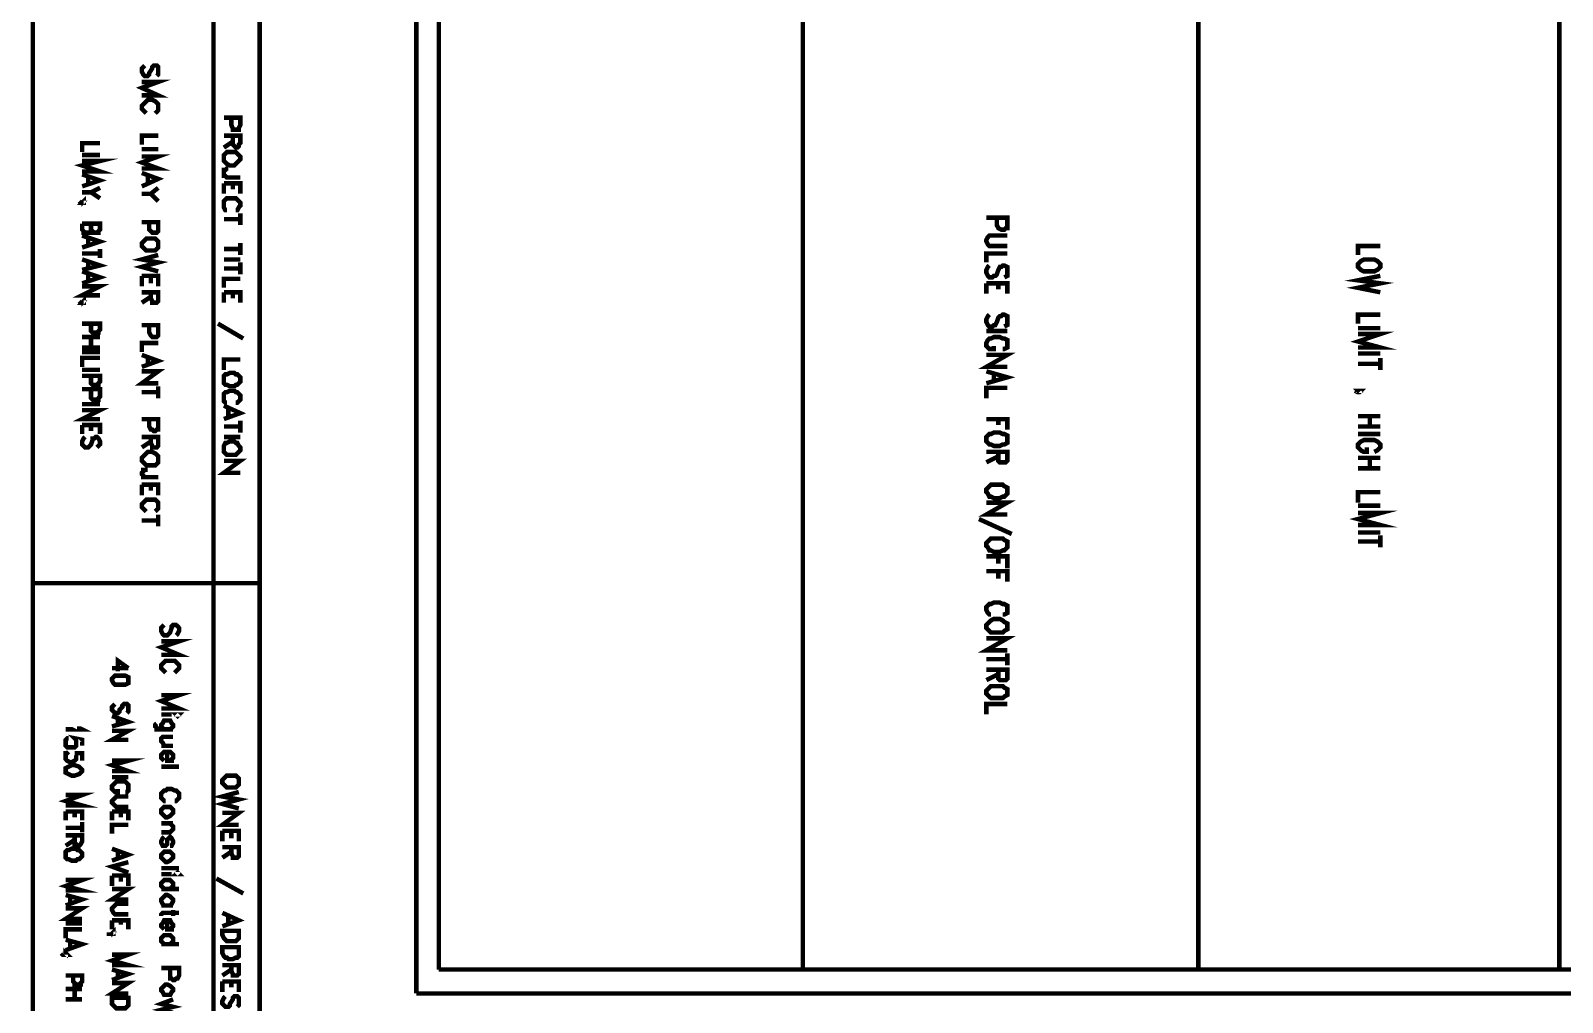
# Model space of a CAD drawing. Extents: x 0.7 to 7.6, y 0.2 to 11.5.
# Drawn here: x 0.685 to 4.107, y 2.4 to 4.571 of the extents above; entities that cross this region are included whole.
import ezdxf

# ---------------------------------------------------------------- set-up
doc = ezdxf.new("R2010")
doc.units = 0
doc.layers.get('0').update_dxf_attribs({"linetype": 'CONTINUOUS'})

msp = doc.modelspace()

# ---------------------------------------------------------------- linework, layer by layer
at = {"color": 0, "const_width": 0.009999}
for points in [[(0.689996, 0.276693), (0.689996, 11.1467)], [(1.19667, 0.276693), (1.19667, 11.1467)], [(1.54665, 10.7533), (1.54665, 2.41997)], [(1.59668, 6.75), (1.59668, 2.47331)], [(2.41, 6.75), (2.41, 2.47331)], [(3.29335, 6.75), (3.29335, 2.47331)], [(4.09999, 6.75), (4.09999, 2.47331)], [(1.09332, 1.84668), (1.09332, 4.62999)], [(0.966689, 4.47), (0.969997, 4.47331), (0.969997, 4.47999), (0.969997, 4.48665), (0.969997, 4.49001), (0.966689, 4.49333), (0.963325, 4.49333), (0.960015, 4.49333), (0.956651, 4.49001), (0.956651, 4.48665), (0.949978, 4.47667), (0.949978, 4.47331), (0.946669, 4.47), (0.94336, 4.47), (0.939996, 4.47), (0.936686, 4.47331), (0.933322, 4.47999), (0.933322, 4.48665), (0.936686, 4.49001), (0.939996, 4.49333)], [(0.933322, 4.45665), (0.969997, 4.45665), (0.933322, 4.44336), (0.969997, 4.42665), (0.933322, 4.42665)], [(0.963325, 4.38667), (0.966689, 4.38997), (0.969997, 4.39333), (0.969997, 4.39665), (0.969997, 4.40332), (0.969997, 4.40668), (0.966689, 4.41), (0.963325, 4.41336), (0.956651, 4.41667), (0.946669, 4.41667), (0.94336, 4.41336), (0.939996, 4.41), (0.936686, 4.40668), (0.933322, 4.40332), (0.933322, 4.39665), (0.936686, 4.39333), (0.939996, 4.38997), (0.94336, 4.38667)], [(1.11664, 4.37668), (1.15332, 4.37668), (1.15332, 4.36003), (1.15001, 4.35335), (1.15001, 4.34999), (1.14665, 4.34999), (1.13997, 4.34999), (1.13666, 4.34999), (1.13666, 4.35335), (1.13336, 4.36003), (1.13336, 4.37668)], [(0.840007, 4.31999), (0.800022, 4.31999), (0.800022, 4.30003)], [(0.969997, 4.33664), (0.933322, 4.33664), (0.933322, 4.31668)], [(0.969997, 4.30664), (0.933322, 4.30664)], [(1.11664, 4.33664), (1.15332, 4.33664), (1.15332, 4.31999), (1.15001, 4.31668), (1.15001, 4.31332), (1.14665, 4.31), (1.14334, 4.31), (1.13997, 4.31332), (1.13666, 4.31668), (1.13666, 4.31999), (1.13666, 4.33664)], [(1.13666, 4.32335), (1.11664, 4.31)], [(0.800022, 4.28), (0.840007, 4.28), (0.800022, 4.27001), (0.840007, 4.25667), (0.800022, 4.25667)], [(0.840007, 4.29335), (0.800022, 4.29335)], [(0.933322, 4.28999), (0.969997, 4.28999), (0.933322, 4.27669), (0.969997, 4.26335), (0.933322, 4.26335)], [(0.800022, 4.25), (0.840007, 4.23665), (0.800022, 4.22331)], [(0.813314, 4.24333), (0.813314, 4.22999)], [(0.933322, 4.25331), (0.969997, 4.24001), (0.933322, 4.22331)], [(0.946669, 4.24669), (0.946669, 4.22999)], [(1.15332, 4.24333), (1.12332, 4.24333), (1.12001, 4.24669), (1.11664, 4.24669), (1.11664, 4.25), (1.11664, 4.25667), (1.11664, 4.25999), (1.12001, 4.25999), (1.12332, 4.26335), (1.12668, 4.26335)], [(0.840007, 4.22), (0.819988, 4.21001), (0.800022, 4.21001)], [(0.840007, 4.19667), (0.819988, 4.21001)], [(0.969997, 4.22), (0.953342, 4.20665), (0.933322, 4.20665)], [(0.969997, 4.19), (0.953342, 4.20665)], [(1.11664, 4.22999), (1.15332, 4.22999), (1.15332, 4.20665)], [(1.11664, 4.22999), (1.11664, 4.20665)], [(1.13666, 4.22999), (1.13666, 4.21669)], [(0.803331, 4.18668), (0.800022, 4.18668), (0.803331, 4.19), (0.803331, 4.18668), (0.800022, 4.18668), (0.796658, 4.18668), (0.793349, 4.19)], [(1.14334, 4.16997), (1.14665, 4.16997), (1.15001, 4.17665), (1.15332, 4.18001), (1.15332, 4.18668), (1.15001, 4.19), (1.14665, 4.19336), (1.14334, 4.19667), (1.13997, 4.19667), (1.12999, 4.19667), (1.12332, 4.19667), (1.12001, 4.19336), (1.11664, 4.19), (1.11664, 4.18668), (1.11664, 4.18001), (1.11664, 4.17665), (1.12001, 4.16997), (1.12332, 4.16997)], [(0.800022, 4.13997), (0.840007, 4.13997), (0.840007, 4.12668), (0.836643, 4.12332), (0.836643, 4.12001), (0.833333, 4.12001), (0.830024, 4.12001), (0.823351, 4.12001), (0.823351, 4.12332), (0.819988, 4.12668), (0.819988, 4.13997)], [(0.819988, 4.12668), (0.819988, 4.12332), (0.816678, 4.12001), (0.813314, 4.12001), (0.810004, 4.12001), (0.803331, 4.12001), (0.803331, 4.12332), (0.800022, 4.12668), (0.800022, 4.13997)], [(0.933322, 4.14333), (0.969997, 4.14333), (0.969997, 4.12668), (0.969997, 4.12332), (0.966689, 4.12001), (0.963325, 4.12001), (0.960015, 4.12001), (0.956651, 4.12001), (0.953342, 4.12332), (0.949978, 4.12668), (0.949978, 4.14333)], [(1.15332, 4.15001), (1.11664, 4.15001)], [(1.15332, 4.16336), (1.15332, 4.13667)], [(2.81999, 4.15332), (2.86664, 4.15332), (2.86664, 4.13667), (2.86664, 4.12999), (2.86333, 4.12999), (2.86003, 4.12668), (2.85335, 4.12668), (2.84668, 4.12999), (2.84332, 4.13667), (2.84332, 4.15332)], [(0.800022, 4.11333), (0.840007, 4.09999), (0.800022, 4.08664)], [(0.813314, 4.10667), (0.813314, 4.09332)], [(2.86664, 4.11333), (2.83333, 4.11333), (2.82667, 4.11333), (2.82335, 4.11003), (2.81999, 4.10335), (2.81999, 4.09999), (2.82335, 4.09332), (2.82667, 4.09), (2.83333, 4.09), (2.86664, 4.09)], [(0.840007, 4.07335), (0.800022, 4.07335)], [(0.840007, 4.08333), (0.840007, 4.06332)], [(0.969997, 4.06999), (0.933322, 4.06), (0.969997, 4.05333), (0.933322, 4.04335), (0.969997, 4.03331)], [(1.15332, 4.08333), (1.11664, 4.08333)], [(1.15332, 4.09668), (1.15332, 4.06999)], [(2.86664, 4.07335), (2.81999, 4.07335), (2.81999, 4.05333)], [(3.69997, 4.09), (3.65001, 4.09), (3.65001, 4.06999)], [(0.800022, 4.06), (0.840007, 4.04665), (0.800022, 4.03668)], [(0.800022, 4.03331), (0.840007, 4.02001), (0.800022, 4.00667)], [(0.813314, 4.05664), (0.813314, 4.03999)], [(1.15332, 4.06), (1.11664, 4.06)], [(1.15332, 4.03999), (1.11664, 4.03999)], [(1.15332, 4.05333), (1.15332, 4.02669)], [(2.86003, 4.02001), (2.86664, 4.02333), (2.86664, 4.03), (2.86664, 4.03668), (2.86664, 4.04335), (2.86003, 4.04665), (2.85667, 4.04665), (2.85335, 4.04335), (2.84999, 4.04335), (2.84668, 4.03668), (2.84332, 4.02669), (2.84, 4.02333), (2.83664, 4.02333), (2.83333, 4.02001), (2.82667, 4.02001), (2.82335, 4.02333), (2.81999, 4.03), (2.81999, 4.03668), (2.82335, 4.04335), (2.82667, 4.04665)], [(0.800022, 4), (0.840007, 4), (0.800022, 3.97999), (0.840007, 3.97999)], [(0.813314, 4.02669), (0.813314, 4.01335)], [(0.933322, 4.02333), (0.969997, 4.02333), (0.969997, 4)], [(0.933322, 4.02333), (0.933322, 4)], [(0.953342, 4.02333), (0.953342, 4.00667)], [(1.15332, 4.01665), (1.11664, 4.01665), (1.11664, 3.99669)], [(2.81999, 4.00667), (2.86664, 4.00667), (2.86664, 3.98335)], [(2.81999, 4.00667), (2.81999, 3.98335)], [(2.84668, 4.00667), (2.84668, 3.99333)], [(3.69997, 4.02333), (3.65001, 4.01335), (3.69997, 4.00667), (3.65001, 3.99669), (3.69997, 3.98665)], [(0.803331, 3.96332), (0.800022, 3.96332), (0.803331, 3.96669), (0.803331, 3.96332), (0.800022, 3.96332), (0.796658, 3.96332), (0.793349, 3.96669)], [(0.933322, 3.98665), (0.969997, 3.98665), (0.969997, 3.97331), (0.969997, 3.96669), (0.966689, 3.96332), (0.963325, 3.96332), (0.960015, 3.96332), (0.956651, 3.96332), (0.956651, 3.96669), (0.953342, 3.97331), (0.953342, 3.98665)], [(0.953342, 3.97667), (0.933322, 3.96332)], [(1.11664, 3.98665), (1.15332, 3.98665), (1.15332, 3.96332)], [(1.11664, 3.98665), (1.11664, 3.96332)], [(1.13666, 3.98665), (1.13666, 3.97331)], [(2.86003, 3.91), (2.86664, 3.91336), (2.86664, 3.91997), (2.86664, 3.92665), (2.86664, 3.93332), (2.86003, 3.93668), (2.85667, 3.93668), (2.85335, 3.93332), (2.84999, 3.93332), (2.84668, 3.93001), (2.84332, 3.91997), (2.84, 3.91336), (2.83664, 3.91336), (2.83333, 3.91), (2.82667, 3.91), (2.82335, 3.91336), (2.81999, 3.91997), (2.81999, 3.92665), (2.82335, 3.93332), (2.82667, 3.93668)], [(3.69997, 3.93668), (3.65001, 3.93668), (3.65001, 3.91667)], [(0.800022, 3.91667), (0.840007, 3.91667), (0.840007, 3.90332), (0.836643, 3.90001), (0.836643, 3.89665), (0.833333, 3.89665), (0.82666, 3.89665), (0.823351, 3.89665), (0.819988, 3.90001), (0.819988, 3.90332), (0.819988, 3.91667)], [(0.933322, 3.91336), (0.969997, 3.91336), (0.969997, 3.89665), (0.969997, 3.88997), (0.966689, 3.88667), (0.963325, 3.88667), (0.960015, 3.88667), (0.956651, 3.88667), (0.953342, 3.88997), (0.949978, 3.89665), (0.949978, 3.91336)], [(1.15999, 3.88336), (1.10335, 3.91667)], [(2.86664, 3.90001), (2.81999, 3.90001)], [(3.69997, 3.90668), (3.65001, 3.90668)], [(0.840007, 3.88667), (0.800022, 3.88667)], [(0.840007, 3.86333), (0.800022, 3.86333)], [(0.819988, 3.88667), (0.819988, 3.86333)], [(0.969997, 3.87332), (0.933322, 3.87332), (0.933322, 3.85335)], [(2.85667, 3.86003), (2.86003, 3.86003), (2.86664, 3.86333), (2.86664, 3.86664), (2.86664, 3.87332), (2.86664, 3.87999), (2.86003, 3.88336), (2.85667, 3.88336), (2.84999, 3.88667), (2.83664, 3.88667), (2.83003, 3.88336), (2.82667, 3.88336), (2.82335, 3.87999), (2.81999, 3.87332), (2.81999, 3.86664), (2.82335, 3.86333), (2.82667, 3.86003), (2.83003, 3.86003), (2.83664, 3.86003), (2.83664, 3.86664)], [(3.65001, 3.89333), (3.69997, 3.89333), (3.65001, 3.87668), (3.69997, 3.86333), (3.65001, 3.86333)], [(0.840007, 3.85335), (0.800022, 3.85335)], [(0.840007, 3.84), (0.800022, 3.84), (0.800022, 3.81999)], [(0.933322, 3.84668), (0.969997, 3.83333), (0.933322, 3.81999)], [(0.946669, 3.84332), (0.946669, 3.82335)], [(1.15332, 3.83664), (1.11664, 3.83664), (1.11664, 3.81332)], [(2.81999, 3.84668), (2.86664, 3.84668), (2.81999, 3.81999), (2.86664, 3.81999)], [(3.69997, 3.84999), (3.65001, 3.84999)], [(3.69997, 3.84), (3.69997, 3.81332)], [(0.840007, 3.81332), (0.800022, 3.81332)], [(0.800022, 3.80003), (0.840007, 3.80003), (0.840007, 3.78668), (0.836643, 3.78331), (0.836643, 3.78), (0.833333, 3.78), (0.82666, 3.78), (0.823351, 3.78), (0.819988, 3.78331), (0.819988, 3.78668), (0.819988, 3.80003)], [(0.933322, 3.81), (0.969997, 3.81), (0.933322, 3.78331), (0.969997, 3.78331)], [(2.81999, 3.81), (2.86664, 3.79665), (2.81999, 3.78331)], [(2.83664, 3.80664), (2.83664, 3.78668)], [(3.69997, 3.82667), (3.65001, 3.82667)], [(0.800022, 3.77001), (0.840007, 3.77001), (0.840007, 3.75331), (0.836643, 3.75), (0.836643, 3.74669), (0.833333, 3.74669), (0.82666, 3.74669), (0.823351, 3.74669), (0.819988, 3.75), (0.819988, 3.75331), (0.819988, 3.77001)], [(0.969997, 3.76335), (0.933322, 3.76335)], [(0.969997, 3.77669), (0.969997, 3.75)], [(1.14334, 3.74001), (1.14665, 3.74001), (1.15001, 3.74333), (1.15332, 3.74669), (1.15332, 3.75667), (1.15001, 3.75999), (1.14665, 3.76335), (1.14334, 3.76335), (1.13997, 3.76665), (1.12999, 3.76665), (1.12332, 3.76335), (1.12001, 3.76335), (1.11664, 3.75999), (1.11664, 3.75667), (1.11664, 3.74669), (1.11664, 3.74333), (1.12001, 3.74001), (1.12332, 3.74001)], [(2.86664, 3.77333), (2.81999, 3.77333), (2.81999, 3.75)], [(3.65332, 3.76335), (3.65001, 3.76665), (3.65332, 3.76665), (3.65668, 3.76665), (3.65332, 3.76335), (3.65001, 3.76335), (3.64333, 3.76665)], [(0.840007, 3.73665), (0.800022, 3.73665)], [(1.11664, 3.73335), (1.15332, 3.71669), (1.11664, 3.70335)], [(1.12668, 3.72667), (1.12668, 3.70665)], [(0.800022, 3.72331), (0.840007, 3.72331), (0.800022, 3.70335), (0.840007, 3.70335)], [(0.933322, 3.70335), (0.969997, 3.70335), (0.969997, 3.68668), (0.969997, 3.68001), (0.966689, 3.68001), (0.963325, 3.67665), (0.960015, 3.67665), (0.956651, 3.68001), (0.953342, 3.68001), (0.949978, 3.68668), (0.949978, 3.70335)], [(1.15332, 3.69997), (1.15332, 3.67333)], [(2.81999, 3.70335), (2.86664, 3.70335), (2.86664, 3.68001)], [(2.84668, 3.70335), (2.84668, 3.69)], [(3.69997, 3.71001), (3.65001, 3.71001)], [(3.67665, 3.71001), (3.67665, 3.68668)], [(0.800022, 3.69), (0.840007, 3.69), (0.840007, 3.66997)], [(0.800022, 3.69), (0.800022, 3.66997)], [(0.833333, 3.63997), (0.836643, 3.64333), (0.840007, 3.64665), (0.840007, 3.65332), (0.836643, 3.66), (0.833333, 3.66336), (0.830024, 3.66336), (0.82666, 3.66), (0.823351, 3.66), (0.823351, 3.65668), (0.819988, 3.64665), (0.816678, 3.64333), (0.813314, 3.63997), (0.80664, 3.63997), (0.803331, 3.64333), (0.800022, 3.64665), (0.800022, 3.65332), (0.803331, 3.66), (0.80664, 3.66336)], [(0.819988, 3.69), (0.819988, 3.67665)], [(0.933322, 3.66336), (0.969997, 3.66336), (0.969997, 3.65001), (0.969997, 3.64333), (0.966689, 3.63997), (0.963325, 3.63997), (0.960015, 3.63997), (0.956651, 3.63997), (0.956651, 3.64333), (0.953342, 3.65001), (0.953342, 3.66336)], [(1.15332, 3.68668), (1.11664, 3.68668)], [(1.15332, 3.66336), (1.11664, 3.66336)], [(3.69997, 3.68668), (3.65001, 3.68668)], [(3.69997, 3.66997), (3.65001, 3.66997)], [(3.68668, 3.62999), (3.69336, 3.63336), (3.69667, 3.63667), (3.69997, 3.63997), (3.69997, 3.64665), (3.69667, 3.65001), (3.69336, 3.65332), (3.68668, 3.65668), (3.68001, 3.65668), (3.66997, 3.65668), (3.66336, 3.65668), (3.65668, 3.65332), (3.65332, 3.65001), (3.65001, 3.64665), (3.65001, 3.63997), (3.65332, 3.63667), (3.65668, 3.63336), (3.66336, 3.62999), (3.66997, 3.62999), (3.66997, 3.63997)], [(0.953342, 3.65332), (0.933322, 3.63997)], [(2.81999, 3.62999), (2.86664, 3.62999), (2.86664, 3.61333), (2.86664, 3.61003), (2.86333, 3.60667), (2.86003, 3.60667), (2.85335, 3.60667), (2.84999, 3.60667), (2.84668, 3.61003), (2.84668, 3.61333), (2.84668, 3.62999)], [(0.969997, 3.57335), (0.94336, 3.57335), (0.936686, 3.57335), (0.936686, 3.57667), (0.933322, 3.58003), (0.933322, 3.58333), (0.936686, 3.58664), (0.936686, 3.59), (0.94336, 3.59), (0.946669, 3.59)], [(1.11664, 3.61003), (1.15332, 3.61003), (1.11664, 3.58333), (1.15332, 3.58333)], [(2.84668, 3.62001), (2.81999, 3.60667)], [(3.69997, 3.61664), (3.65001, 3.61664)], [(3.69997, 3.59332), (3.65001, 3.59332)], [(3.67665, 3.61664), (3.67665, 3.59332)], [(0.933322, 3.55664), (0.969997, 3.55664), (0.969997, 3.53331)], [(0.933322, 3.55664), (0.933322, 3.53331)], [(0.953342, 3.55664), (0.953342, 3.54335)], [(0.963325, 3.49669), (0.966689, 3.5), (0.969997, 3.50331), (0.969997, 3.50667), (0.969997, 3.51335), (0.969997, 3.51665), (0.966689, 3.52001), (0.963325, 3.52333), (0.956651, 3.52333), (0.946669, 3.52333), (0.94336, 3.52333), (0.939996, 3.52001), (0.936686, 3.51665), (0.933322, 3.51335), (0.933322, 3.50667), (0.936686, 3.50331), (0.939996, 3.5), (0.94336, 3.49669)], [(3.69997, 3.53999), (3.65001, 3.53999), (3.65001, 3.51665)], [(0.969997, 3.49001), (0.969997, 3.46332)], [(2.81999, 3.51665), (2.86664, 3.51665), (2.81999, 3.49001), (2.86664, 3.49001)], [(3.65001, 3.49333), (3.69997, 3.49333), (3.65001, 3.47999), (3.69997, 3.46669), (3.65001, 3.46669)], [(3.69997, 3.50999), (3.65001, 3.50999)], [(0.969997, 3.47667), (0.933322, 3.47667)], [(2.87668, 3.44667), (2.80333, 3.47999)], [(3.69997, 3.44997), (3.65001, 3.44997)], [(3.69997, 3.43001), (3.65001, 3.43001)], [(3.69997, 3.44336), (3.69997, 3.41667)], [(2.81999, 3.39665), (2.86664, 3.39665), (2.86664, 3.37001)], [(2.84668, 3.39665), (2.84668, 3.37999)], [(2.81999, 3.36333), (2.86664, 3.36333), (2.86664, 3.34)], [(2.84668, 3.36333), (2.84668, 3.34668)], [(0.689996, 3.33664), (1.19667, 3.33664)], [(2.85667, 3.26665), (2.86003, 3.26665), (2.86664, 3.27001), (2.86664, 3.27669), (2.86664, 3.28331), (2.86664, 3.28668), (2.86003, 3.28999), (2.85667, 3.28999), (2.84999, 3.29335), (2.83664, 3.29335), (2.83003, 3.28999), (2.82667, 3.28999), (2.82335, 3.28668), (2.81999, 3.28331), (2.81999, 3.27669), (2.82335, 3.27001), (2.82667, 3.26665), (2.83003, 3.26665)], [(1.00998, 3.22), (1.01335, 3.22331), (1.01666, 3.22999), (1.01666, 3.23665), (1.01335, 3.24001), (1.00998, 3.24333), (1.00667, 3.24333), (1.00331, 3.24333), (1, 3.24001), (1, 3.23665), (0.99669, 3.22667), (0.993326, 3.22331), (0.990018, 3.22), (0.986654, 3.22), (0.983344, 3.22), (0.979981, 3.22331), (0.976671, 3.22999), (0.976671, 3.23665), (0.979981, 3.24001), (0.983344, 3.24333)], [(2.81999, 3.21332), (2.86664, 3.21332), (2.81999, 3.18668), (2.86664, 3.18668)], [(0.976671, 3.20665), (1.01666, 3.20665), (0.976671, 3.19336), (1.01666, 3.17665), (0.976671, 3.17665)], [(2.86664, 3.18001), (2.86664, 3.15332)], [(0.903321, 3.14665), (0.866644, 3.14665)], [(0.903321, 3.14665), (0.879992, 3.16336), (0.879992, 3.13997)], [(1.00667, 3.13667), (1.00998, 3.13997), (1.01335, 3.14333), (1.01666, 3.14665), (1.01666, 3.15332), (1.01335, 3.15668), (1.00998, 3.16), (1.00667, 3.16336), (1, 3.16336), (0.990018, 3.16336), (0.986654, 3.16336), (0.983344, 3.16), (0.979981, 3.15668), (0.976671, 3.15332), (0.976671, 3.14665), (0.979981, 3.14333), (0.983344, 3.13997), (0.986654, 3.13667)], [(2.86664, 3.16667), (2.81999, 3.16667)], [(2.81999, 3.14333), (2.86664, 3.14333), (2.86664, 3.12668), (2.86664, 3.12332), (2.86333, 3.12001), (2.86003, 3.12001), (2.85335, 3.12001), (2.84999, 3.12001), (2.84668, 3.12332), (2.84668, 3.12668), (2.84668, 3.14333)], [(2.84668, 3.13336), (2.81999, 3.12001)], [(0.976671, 3.08664), (1.01666, 3.08664), (0.976671, 3.07335), (1.01666, 3.05664), (0.976671, 3.05664)], [(0.900011, 3.04665), (0.903321, 3.05003), (0.903321, 3.05333), (0.903321, 3.06), (0.903321, 3.06332), (0.900011, 3.06668), (0.896647, 3.06668), (0.893337, 3.06668), (0.889974, 3.06332), (0.889974, 3.06), (0.883356, 3.05333), (0.883356, 3.05003), (0.879992, 3.04665), (0.876682, 3.04665), (0.873318, 3.04665), (0.870008, 3.05003), (0.866644, 3.05333), (0.866644, 3.06), (0.870008, 3.06332), (0.873318, 3.06668)], [(1, 3.04335), (0.976671, 3.04335)], [(2.86664, 3.06668), (2.81999, 3.06668), (2.81999, 3.04335)], [(0.793349, 3.01665), (0.793349, 3.01335), (0.800022, 3.00999), (0.763346, 3.00999)], [(0.866644, 3.00667), (0.903321, 3.00667), (0.866644, 2.98665), (0.903321, 2.98665)], [(0.866644, 3.03999), (0.903321, 3.02669), (0.866644, 3.01665)], [(0.879992, 3.03668), (0.879992, 3.02001)], [(1.00331, 3.00999), (0.973307, 3.00999), (0.966689, 3.00999), (0.966689, 3.01335), (0.963325, 3.01665), (0.963325, 3.02001), (0.966689, 3.02333)], [(0.99669, 3.00999), (1, 3.01335), (1.00331, 3.01665), (1.00331, 3.02001), (1, 3.02333), (0.99669, 3.03), (0.990018, 3.03), (0.986654, 3.03), (0.983344, 3.03), (0.979981, 3.02333), (0.976671, 3.02001), (0.976671, 3.01665), (0.979981, 3.01335), (0.983344, 3.00999)], [(0.800022, 2.97331), (0.800022, 2.98665), (0.783311, 2.99001), (0.786675, 2.98665), (0.786675, 2.98335), (0.786675, 2.97667), (0.786675, 2.97331), (0.783311, 2.97), (0.776693, 2.97), (0.773329, 2.97), (0.766656, 2.97), (0.763346, 2.97331), (0.763346, 2.97667), (0.763346, 2.98335), (0.763346, 2.98665), (0.766656, 2.99001), (0.770019, 2.99001)], [(1.00331, 2.99333), (0.983344, 2.99333), (0.979981, 2.99333), (0.976671, 2.99001), (0.976671, 2.98335), (0.979981, 2.97999), (0.983344, 2.97331)], [(1.00331, 2.97331), (0.976671, 2.97331)], [(0.800022, 2.94), (0.800022, 2.95665), (0.783311, 2.95665), (0.786675, 2.95665), (0.786675, 2.95335), (0.786675, 2.94667), (0.786675, 2.94336), (0.783311, 2.94), (0.776693, 2.93668), (0.773329, 2.93668), (0.766656, 2.94), (0.763346, 2.94336), (0.763346, 2.94667), (0.763346, 2.95335), (0.763346, 2.95665), (0.766656, 2.95665), (0.770019, 2.96001)], [(0.866644, 2.94), (0.903321, 2.94), (0.866644, 2.93001), (0.903321, 2.91667), (0.866644, 2.91667)], [(0.990018, 2.96001), (0.990018, 2.94), (0.99669, 2.94), (1, 2.94), (1, 2.94336), (1.00331, 2.94667), (1.00331, 2.95335), (1, 2.95665), (0.99669, 2.96001), (0.990018, 2.96001), (0.986654, 2.96001), (0.983344, 2.96001), (0.979981, 2.95665), (0.976671, 2.95335), (0.976671, 2.94667), (0.979981, 2.94336), (0.983344, 2.94)], [(1.01666, 2.92665), (0.976671, 2.92665)], [(0.903321, 2.90332), (0.866644, 2.90332)], [(0.896647, 2.87001), (0.900011, 2.87001), (0.903321, 2.87332), (0.903321, 2.87668), (0.903321, 2.88336), (0.903321, 2.88667), (0.900011, 2.88997), (0.896647, 2.89333), (0.889974, 2.89333), (0.879992, 2.89333), (0.876682, 2.89333), (0.873318, 2.88997), (0.870008, 2.88667), (0.866644, 2.88336), (0.866644, 2.87668), (0.870008, 2.87332), (0.873318, 2.87001), (0.876682, 2.87001), (0.879992, 2.87001), (0.879992, 2.87668)], [(1.00667, 2.84999), (1.00998, 2.84999), (1.01335, 2.85335), (1.01666, 2.85667), (1.01666, 2.86664), (1.01335, 2.87001), (1.00998, 2.87332), (1.00667, 2.87332), (1, 2.87668), (0.990018, 2.87668), (0.986654, 2.87332), (0.983344, 2.87332), (0.979981, 2.87001), (0.976671, 2.86664), (0.976671, 2.85667), (0.979981, 2.85335), (0.983344, 2.84999), (0.986654, 2.84999)], [(1.15001, 2.87001), (1.11334, 2.86003), (1.15001, 2.85335), (1.11334, 2.84332), (1.15001, 2.83333)], [(0.763346, 2.86333), (0.800022, 2.86333), (0.763346, 2.84999), (0.800022, 2.84), (0.763346, 2.84)], [(0.903321, 2.86003), (0.876682, 2.86003), (0.873318, 2.85667), (0.870008, 2.85335), (0.866644, 2.84999), (0.866644, 2.84668), (0.870008, 2.84332), (0.873318, 2.84), (0.876682, 2.83664), (0.903321, 2.83664)], [(0.763346, 2.82667), (0.800022, 2.82667), (0.800022, 2.80664)], [(0.763346, 2.82667), (0.763346, 2.80664)], [(0.783311, 2.82667), (0.783311, 2.81332)], [(0.800022, 2.80333), (0.800022, 2.78)], [(0.866644, 2.82667), (0.903321, 2.82667), (0.903321, 2.80664)], [(0.866644, 2.82667), (0.866644, 2.80664)], [(0.886664, 2.82667), (0.886664, 2.81332)], [(1.11334, 2.82335), (1.15001, 2.82335), (1.11334, 2.79665), (1.15001, 2.79665)], [(0.800022, 2.78999), (0.763346, 2.78999)], [(0.763346, 2.77333), (0.800022, 2.77333), (0.800022, 2.75999), (0.796658, 2.75331), (0.793349, 2.75), (0.789985, 2.75), (0.786675, 2.75331), (0.783311, 2.75331), (0.783311, 2.75999), (0.783311, 2.77333)], [(0.903321, 2.79665), (0.866644, 2.79665), (0.866644, 2.77669)], [(1.00331, 2.80003), (0.976671, 2.80003)], [(0.99669, 2.80003), (1, 2.79665), (1.00331, 2.79335), (1.00331, 2.78668), (1, 2.78331), (0.99669, 2.78), (0.976671, 2.78)], [(0.99669, 2.75), (1, 2.75), (1.00331, 2.75667), (1.00331, 2.75999), (1, 2.76665), (0.99669, 2.77001), (0.993326, 2.76665), (0.990018, 2.76335), (0.990018, 2.75331), (0.986654, 2.75), (0.983344, 2.75), (0.979981, 2.75), (0.976671, 2.75667), (0.976671, 2.75999), (0.979981, 2.76665), (0.983344, 2.77001)], [(1.11334, 2.78331), (1.15001, 2.78331), (1.15001, 2.75999)], [(1.11334, 2.78331), (1.11334, 2.75999)], [(1.13336, 2.78331), (1.13336, 2.76665)], [(0.783311, 2.76335), (0.763346, 2.75)], [(0.866644, 2.74333), (0.903321, 2.72999), (0.866644, 2.71669)], [(0.879992, 2.73665), (0.879992, 2.72331)], [(1.11334, 2.74669), (1.15001, 2.74669), (1.15001, 2.73335), (1.15001, 2.72667), (1.14665, 2.72331), (1.14334, 2.72331), (1.13997, 2.72331), (1.13666, 2.72331), (1.13666, 2.72667), (1.13336, 2.73335), (1.13336, 2.74669)], [(1.13336, 2.73665), (1.11334, 2.72331)], [(0.903321, 2.71332), (0.866644, 2.70335), (0.903321, 2.69)], [(1.01666, 2.69997), (0.976671, 2.69997)], [(0.763346, 2.67333), (0.800022, 2.67333), (0.763346, 2.66), (0.800022, 2.65001), (0.763346, 2.65001)], [(0.866644, 2.68332), (0.903321, 2.68332), (0.903321, 2.66)], [(0.866644, 2.68332), (0.866644, 2.66)], [(0.886664, 2.68332), (0.886664, 2.66997)], [(1, 2.68668), (0.976671, 2.68668)], [(0.99669, 2.65332), (1, 2.65668), (1.00331, 2.66), (1.00331, 2.66667), (1, 2.66997), (0.99669, 2.67333), (0.990018, 2.67333), (0.986654, 2.67333), (0.983344, 2.67333), (0.979981, 2.66997), (0.976671, 2.66667), (0.976671, 2.66), (0.979981, 2.65668), (0.983344, 2.65332)], [(1.15999, 2.64333), (1.09999, 2.67665)], [(0.763346, 2.63997), (0.800022, 2.62999), (0.763346, 2.61664)], [(0.773329, 2.63667), (0.773329, 2.62001)], [(0.866644, 2.65332), (0.903321, 2.65332), (0.866644, 2.62999), (0.903321, 2.62999)], [(1.01666, 2.65332), (0.976671, 2.65332)], [(0.99669, 2.61664), (1, 2.62001), (1.00331, 2.62668), (1.00331, 2.62999), (1, 2.63336), (0.99669, 2.63667), (0.990018, 2.63997), (0.986654, 2.63997), (0.983344, 2.63667), (0.979981, 2.63336), (0.976671, 2.62999), (0.976671, 2.62668), (0.979981, 2.62001), (0.983344, 2.61664)], [(0.763346, 2.61003), (0.800022, 2.61003), (0.763346, 2.58664), (0.800022, 2.58664)], [(0.903321, 2.62001), (0.876682, 2.62001), (0.873318, 2.61664), (0.870008, 2.61333), (0.866644, 2.61003), (0.866644, 2.60667), (0.870008, 2.59999), (0.873318, 2.59668), (0.876682, 2.59668), (0.903321, 2.59668)], [(1.00331, 2.61664), (0.976671, 2.61664)], [(1.01666, 2.59999), (0.983344, 2.59999), (0.979981, 2.59999), (0.976671, 2.59668), (0.976671, 2.59332)], [(1.00331, 2.60667), (1.00331, 2.59332)], [(1.11334, 2.59999), (1.15001, 2.58333), (1.11334, 2.56999)], [(0.800022, 2.57667), (0.763346, 2.57667)], [(0.800022, 2.56332), (0.763346, 2.56332), (0.763346, 2.54335)], [(0.870008, 2.55333), (0.866644, 2.55333), (0.870008, 2.55664), (0.870008, 2.55333), (0.863336, 2.55333), (0.860026, 2.55333), (0.860026, 2.55664)], [(0.866644, 2.58333), (0.903321, 2.58333), (0.903321, 2.56332)], [(0.866644, 2.58333), (0.866644, 2.56332)], [(0.886664, 2.58333), (0.886664, 2.57335)], [(0.990018, 2.58333), (0.990018, 2.56332), (0.99669, 2.56332), (1, 2.56332), (1, 2.56668), (1.00331, 2.56999), (1.00331, 2.57335), (1, 2.57667), (0.99669, 2.58333), (0.990018, 2.58333), (0.986654, 2.58333), (0.983344, 2.58333), (0.979981, 2.57667), (0.976671, 2.57335), (0.976671, 2.56999), (0.979981, 2.56668), (0.983344, 2.56332)], [(1.12668, 2.59332), (1.12668, 2.57667)], [(0.763346, 2.53999), (0.800022, 2.53), (0.763346, 2.51665)], [(0.773329, 2.53668), (0.773329, 2.52001)], [(0.99669, 2.53), (1, 2.53331), (1.00331, 2.53668), (1.00331, 2.54335), (1, 2.54665), (0.99669, 2.55003), (0.990018, 2.55003), (0.986654, 2.55003), (0.983344, 2.55003), (0.979981, 2.54665), (0.976671, 2.54335), (0.976671, 2.53668), (0.979981, 2.53331), (0.983344, 2.53)], [(1.01666, 2.53), (0.976671, 2.53)], [(0.763346, 2.50667), (0.763346, 2.50999), (0.766656, 2.50667), (0.763346, 2.50667), (0.759983, 2.50667), (0.756674, 2.50667), (0.75331, 2.50999)], [(0.866644, 2.50667), (0.903321, 2.50667), (0.866644, 2.49333), (0.903321, 2.48335), (0.866644, 2.48335)], [(0.763346, 2.46001), (0.800022, 2.46001), (0.800022, 2.44667), (0.796658, 2.44336), (0.796658, 2.44), (0.793349, 2.44), (0.786675, 2.44), (0.783311, 2.44), (0.783311, 2.44336), (0.780003, 2.44667), (0.780003, 2.46001)], [(0.866644, 2.47331), (0.903321, 2.46332), (0.866644, 2.44997)], [(0.879992, 2.47), (0.879992, 2.45335)], [(0.976671, 2.47667), (1.01666, 2.47667), (1.01666, 2.46001), (1.01335, 2.45335), (1.00998, 2.45335), (1.00667, 2.44997), (1.00331, 2.44997), (1, 2.45335), (0.99669, 2.45335), (0.99669, 2.46001), (0.99669, 2.47667)], [(1.11334, 2.48335), (1.15001, 2.48335), (1.15001, 2.47), (1.15001, 2.46332), (1.14665, 2.46001), (1.14334, 2.46001), (1.13997, 2.46001), (1.13666, 2.46001), (1.13666, 2.46332), (1.13336, 2.47), (1.13336, 2.48335)], [(1.13336, 2.47331), (1.11334, 2.46001)], [(7.16336, 2.47331), (1.59668, 2.47331)], [(0.800022, 2.43001), (0.763346, 2.43001)], [(0.783311, 2.43001), (0.783311, 2.40668)], [(0.866644, 2.44336), (0.903321, 2.44336), (0.866644, 2.41997), (0.903321, 2.41997)], [(1.11334, 2.44667), (1.15001, 2.44667), (1.15001, 2.42333)], [(1.11334, 2.44667), (1.11334, 2.42333)], [(1.13336, 2.44667), (1.13336, 2.43332)], [(0.800022, 2.40668), (0.763346, 2.40668)], [(1.00331, 2.40668), (0.976671, 2.39665), (1.00331, 2.38997), (0.976671, 2.38336), (1.00331, 2.37668)], [(1.14665, 2.38997), (1.15001, 2.39333), (1.15001, 2.39665), (1.15001, 2.40332), (1.15001, 2.41), (1.14665, 2.41336), (1.14334, 2.41336), (1.13997, 2.41336), (1.13666, 2.41), (1.13666, 2.40668), (1.12999, 2.39665), (1.12999, 2.39333), (1.12668, 2.38997), (1.12332, 2.38997), (1.12001, 2.38997), (1.11664, 2.39333), (1.11334, 2.39665), (1.11334, 2.40332), (1.11664, 2.41), (1.12001, 2.41336)], [(1.54665, 2.41997), (7.20665, 2.41997)]]:
    msp.add_lwpolyline(points, dxfattribs=at)
for points in [[(1.15332, 4.28999), (1.15001, 4.29335), (1.14665, 4.29665), (1.14334, 4.30003), (1.13997, 4.30003), (1.12999, 4.30003), (1.12332, 4.30003), (1.12001, 4.29665), (1.11664, 4.29335), (1.11664, 4.28999), (1.11664, 4.28331), (1.11664, 4.28), (1.12001, 4.27669), (1.12332, 4.27333), (1.12999, 4.27001), (1.13997, 4.27001), (1.14334, 4.27333), (1.14665, 4.27669), (1.15001, 4.28), (1.15332, 4.28331), (1.15332, 4.28999)], [(0.969997, 4.09668), (0.969997, 4.09999), (0.966689, 4.10335), (0.963325, 4.10667), (0.956651, 4.10667), (0.946669, 4.10667), (0.94336, 4.10667), (0.939996, 4.10335), (0.936686, 4.09999), (0.933322, 4.09668), (0.933322, 4.09), (0.936686, 4.08664), (0.939996, 4.08333), (0.94336, 4.08003), (0.946669, 4.08003), (0.956651, 4.08003), (0.963325, 4.08003), (0.966689, 4.08333), (0.969997, 4.08664), (0.969997, 4.09), (0.969997, 4.09668)], [(3.69997, 4.05003), (3.69667, 4.05333), (3.69336, 4.05664), (3.68668, 4.06), (3.68001, 4.06), (3.66997, 4.06), (3.66336, 4.06), (3.65668, 4.05664), (3.65332, 4.05333), (3.65001, 4.05003), (3.65001, 4.04335), (3.65332, 4.03999), (3.65668, 4.03668), (3.66336, 4.03331), (3.66997, 4.03331), (3.68001, 4.03331), (3.68668, 4.03331), (3.69336, 4.03668), (3.69667, 4.03999), (3.69997, 4.04335), (3.69997, 4.05003)], [(1.15332, 3.79665), (1.15001, 3.80003), (1.14665, 3.80333), (1.14334, 3.80333), (1.13997, 3.80664), (1.12999, 3.80664), (1.12332, 3.80333), (1.12001, 3.80333), (1.11664, 3.80003), (1.11664, 3.79665), (1.11664, 3.78668), (1.11664, 3.78331), (1.12001, 3.78), (1.12332, 3.78), (1.12999, 3.77669), (1.13997, 3.77669), (1.14334, 3.78), (1.14665, 3.78), (1.15001, 3.78331), (1.15332, 3.78668), (1.15332, 3.79665)], [(2.86664, 3.66336), (2.86664, 3.66667), (2.86003, 3.66997), (2.85667, 3.66997), (2.84999, 3.67333), (2.83664, 3.67333), (2.83003, 3.66997), (2.82667, 3.66997), (2.82335, 3.66667), (2.81999, 3.66336), (2.81999, 3.65332), (2.82335, 3.65001), (2.82667, 3.64665), (2.83003, 3.64665), (2.83664, 3.64333), (2.84999, 3.64333), (2.85667, 3.64665), (2.86003, 3.64665), (2.86664, 3.65001), (2.86664, 3.65332), (2.86664, 3.66336)], [(0.969997, 3.61664), (0.969997, 3.62001), (0.966689, 3.62332), (0.963325, 3.62668), (0.956651, 3.62999), (0.946669, 3.62999), (0.94336, 3.62668), (0.939996, 3.62332), (0.936686, 3.62001), (0.933322, 3.61664), (0.933322, 3.61003), (0.936686, 3.60667), (0.939996, 3.60335), (0.94336, 3.59999), (0.946669, 3.59999), (0.956651, 3.59999), (0.963325, 3.59999), (0.966689, 3.60335), (0.969997, 3.60667), (0.969997, 3.61003), (0.969997, 3.61664)], [(1.15332, 3.63997), (1.15001, 3.64333), (1.14665, 3.65001), (1.14334, 3.65001), (1.13997, 3.65332), (1.12999, 3.65332), (1.12332, 3.65001), (1.12001, 3.65001), (1.11664, 3.64333), (1.11664, 3.63997), (1.11664, 3.63336), (1.11664, 3.62999), (1.12001, 3.62668), (1.12332, 3.62332), (1.12999, 3.62332), (1.13997, 3.62332), (1.14334, 3.62332), (1.14665, 3.62668), (1.15001, 3.62999), (1.15332, 3.63336), (1.15332, 3.63997)], [(2.86664, 3.54665), (2.86664, 3.55003), (2.86003, 3.55333), (2.85667, 3.55664), (2.84999, 3.55664), (2.83664, 3.55664), (2.83003, 3.55664), (2.82667, 3.55333), (2.82335, 3.55003), (2.81999, 3.54665), (2.81999, 3.53999), (2.82335, 3.53668), (2.82667, 3.53), (2.83003, 3.53), (2.83664, 3.52669), (2.84999, 3.52669), (2.85667, 3.53), (2.86003, 3.53), (2.86664, 3.53668), (2.86664, 3.53999), (2.86664, 3.54665)], [(2.86664, 3.42665), (2.86664, 3.43001), (2.86003, 3.43332), (2.85667, 3.43668), (2.84999, 3.43668), (2.83664, 3.43668), (2.83003, 3.43668), (2.82667, 3.43332), (2.82335, 3.43001), (2.81999, 3.42665), (2.81999, 3.41997), (2.82335, 3.41667), (2.82667, 3.41), (2.83003, 3.41), (2.83664, 3.40668), (2.84999, 3.40668), (2.85667, 3.41), (2.86003, 3.41), (2.86664, 3.41667), (2.86664, 3.41997), (2.86664, 3.42665)], [(2.86664, 3.24333), (2.86664, 3.24669), (2.86003, 3.25), (2.85667, 3.25331), (2.84999, 3.25667), (2.83664, 3.25667), (2.83003, 3.25331), (2.82667, 3.25), (2.82335, 3.24669), (2.81999, 3.24333), (2.81999, 3.23665), (2.82335, 3.23335), (2.82667, 3.22999), (2.83003, 3.22667), (2.83664, 3.22667), (2.84999, 3.22667), (2.85667, 3.22667), (2.86003, 3.22999), (2.86664, 3.23335), (2.86664, 3.23665), (2.86664, 3.24333)], [(0.903321, 3.12332), (0.903321, 3.12668), (0.896647, 3.12999), (0.889974, 3.12999), (0.883356, 3.12999), (0.873318, 3.12999), (0.870008, 3.12668), (0.866644, 3.12332), (0.866644, 3.12001), (0.870008, 3.11333), (0.873318, 3.11003), (0.883356, 3.11003), (0.889974, 3.11003), (0.896647, 3.11003), (0.903321, 3.11333), (0.903321, 3.12001), (0.903321, 3.12332)], [(2.86664, 3.09668), (2.86664, 3.09999), (2.86003, 3.10335), (2.85667, 3.10667), (2.84999, 3.10667), (2.83664, 3.10667), (2.83003, 3.10667), (2.82667, 3.10335), (2.82335, 3.09999), (2.81999, 3.09668), (2.81999, 3.09), (2.82335, 3.08664), (2.82667, 3.08333), (2.83003, 3.08003), (2.83664, 3.08003), (2.84999, 3.08003), (2.85667, 3.08003), (2.86003, 3.08333), (2.86664, 3.08664), (2.86664, 3.09), (2.86664, 3.09668)], [(1.01335, 3.04335), (1.00998, 3.04335), (1.01335, 3.03999), (1.01666, 3.04335), (1.01335, 3.04335)], [(0.800022, 2.91997), (0.796658, 2.92333), (0.793349, 2.92665), (0.783311, 2.93001), (0.776693, 2.93001), (0.770019, 2.92665), (0.763346, 2.92333), (0.763346, 2.91997), (0.763346, 2.91667), (0.763346, 2.91336), (0.770019, 2.91), (0.776693, 2.90668), (0.783311, 2.90668), (0.793349, 2.91), (0.796658, 2.91336), (0.800022, 2.91667), (0.800022, 2.91997)], [(1.15001, 2.89665), (1.15001, 2.90001), (1.14665, 2.90332), (1.14334, 2.90668), (1.13666, 2.90668), (1.12668, 2.90668), (1.12332, 2.90668), (1.12001, 2.90332), (1.11664, 2.90001), (1.11334, 2.89665), (1.11334, 2.88997), (1.11664, 2.88667), (1.12001, 2.88336), (1.12332, 2.87999), (1.12668, 2.87999), (1.13666, 2.87999), (1.14334, 2.87999), (1.14665, 2.88336), (1.15001, 2.88667), (1.15001, 2.88997), (1.15001, 2.89665)], [(1.00331, 2.83003), (1, 2.83333), (0.99669, 2.83664), (0.990018, 2.83664), (0.986654, 2.83664), (0.983344, 2.83664), (0.979981, 2.83333), (0.976671, 2.83003), (0.976671, 2.82335), (0.979981, 2.81999), (0.983344, 2.81668), (0.986654, 2.81332), (0.990018, 2.81332), (0.99669, 2.81668), (1, 2.81999), (1.00331, 2.82335), (1.00331, 2.83003)], [(0.800022, 2.73335), (0.796658, 2.73665), (0.793349, 2.74001), (0.789985, 2.74001), (0.786675, 2.74333), (0.776693, 2.74333), (0.770019, 2.74001), (0.766656, 2.74001), (0.763346, 2.73665), (0.763346, 2.73335), (0.763346, 2.72667), (0.763346, 2.72331), (0.766656, 2.72), (0.770019, 2.72), (0.776693, 2.71669), (0.786675, 2.71669), (0.789985, 2.72), (0.793349, 2.72), (0.796658, 2.72331), (0.800022, 2.72667), (0.800022, 2.73335)], [(1.00331, 2.72999), (1, 2.73335), (0.99669, 2.73665), (0.990018, 2.73665), (0.986654, 2.73665), (0.983344, 2.73665), (0.979981, 2.73335), (0.976671, 2.72999), (0.976671, 2.72331), (0.979981, 2.72), (0.983344, 2.71669), (0.986654, 2.71332), (0.990018, 2.71332), (0.99669, 2.71669), (1, 2.72), (1.00331, 2.72331), (1.00331, 2.72999)], [(1.01335, 2.69), (1.00998, 2.68668), (1.01335, 2.68668), (1.01666, 2.68668), (1.01335, 2.69)], [(1.11334, 2.56), (1.15001, 2.56), (1.15001, 2.55003), (1.15001, 2.54335), (1.14665, 2.53999), (1.14334, 2.53668), (1.13666, 2.53668), (1.12668, 2.53668), (1.12332, 2.53668), (1.12001, 2.53999), (1.11664, 2.54335), (1.11334, 2.55003), (1.11334, 2.56)], [(1.11334, 2.52333), (1.15001, 2.52333), (1.15001, 2.50999), (1.15001, 2.50331), (1.14665, 2.5), (1.14334, 2.5), (1.13666, 2.49669), (1.12668, 2.49669), (1.12332, 2.5), (1.12001, 2.5), (1.11664, 2.50331), (1.11334, 2.50999), (1.11334, 2.52333)], [(1.00331, 2.43001), (1, 2.43332), (0.99669, 2.43668), (0.990018, 2.44), (0.986654, 2.44), (0.983344, 2.43668), (0.979981, 2.43332), (0.976671, 2.43001), (0.976671, 2.42665), (0.979981, 2.42333), (0.983344, 2.41667), (0.986654, 2.41667), (0.990018, 2.41667), (0.99669, 2.41667), (1, 2.42333), (1.00331, 2.42665), (1.00331, 2.43001)], [(0.866644, 2.41), (0.903321, 2.41), (0.903321, 2.39665), (0.903321, 2.39333), (0.900011, 2.38997), (0.896647, 2.38667), (0.889974, 2.38667), (0.879992, 2.38667), (0.876682, 2.38667), (0.873318, 2.38997), (0.870008, 2.39333), (0.866644, 2.39665), (0.866644, 2.41)]]:
    msp.add_lwpolyline(points, close=True, dxfattribs=at)

doc.saveas('drawing.dxf')
